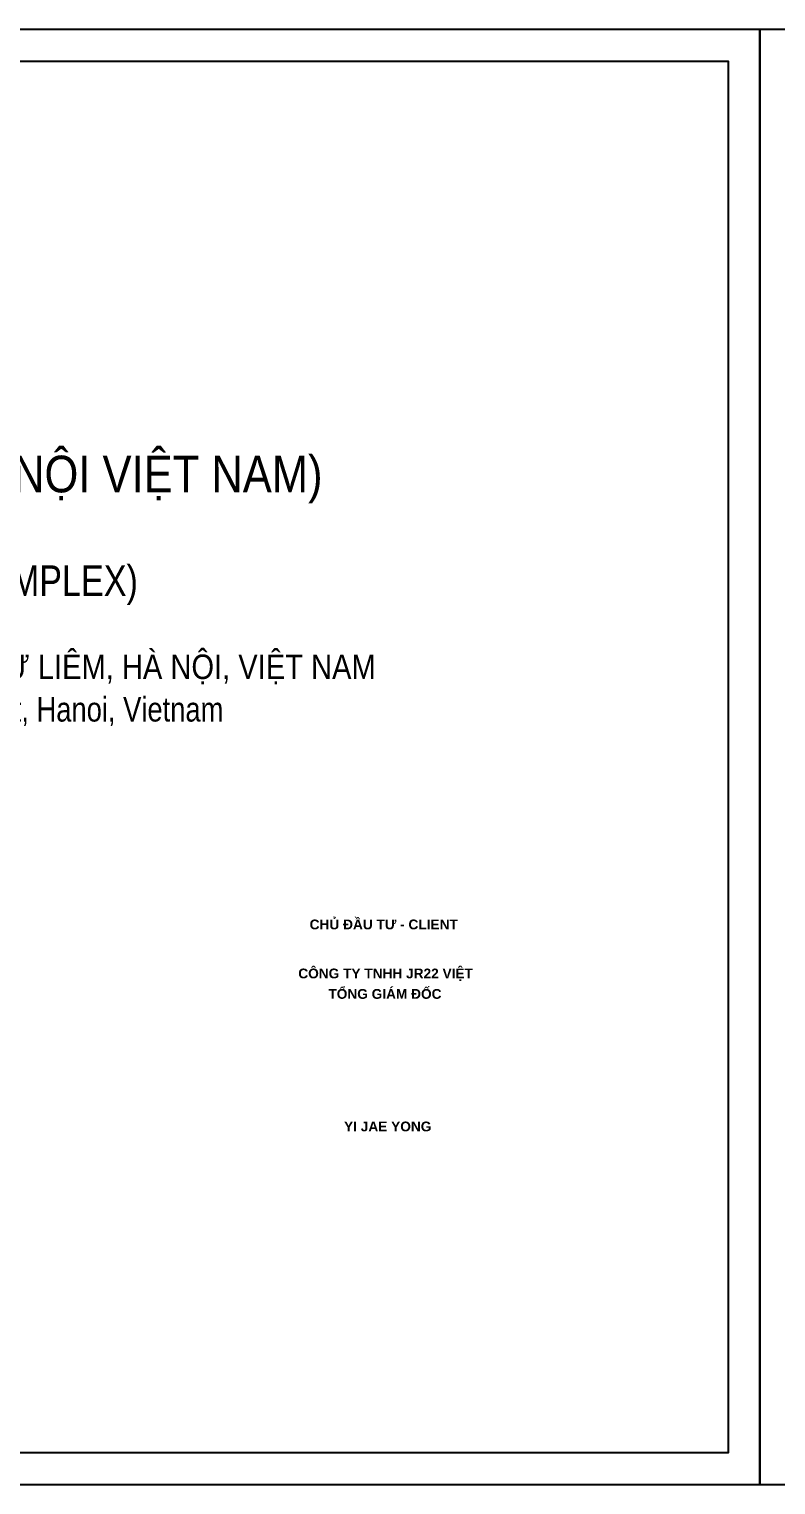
# Model space of a CAD drawing. Header units: millimetres. Extents: x 0 to 2525, y 0 to 595.
# Drawn here: x 1384 to 1690, y 0 to 595 of the extents above; entities that cross this region are included whole.
import ezdxf
from ezdxf.enums import TextEntityAlignment as Align

# ---------------------------------------------------------------- set-up
doc = ezdxf.new("R2010")
doc.units = ezdxf.units.MM
doc.header["$MEASUREMENT"] = 0
doc.layers.get('0').update_dxf_attribs({"color": 8})
doc.layers.add('TABLE1', color=9, linetype='Continuous')
doc.styles.add('arial', font='arial.ttf')
doc.styles.add('Hrtext', font='arial.ttf', dxfattribs={"width": 0.8})
doc.styles.get("Standard").update_dxf_attribs({"font": 'arialbd.ttf'})
doc.styles.add('Title', font='arial.ttf', dxfattribs={"width": 0.85})

msp = doc.modelspace()

# ---------------------------------------------------------------- linework, layer by layer
msp.add_lwpolyline([(854.68, 582.11), (1670.22, 582.11), (1670.22, 13.05), (854.68, 13.05)], close=True)
at = {"layer": 'DEFPOINTS'}
for points in [[(841.63, 595.16), (1683.27, 595.16), (1683.27, 0), (841.63, 0)], [(1683.27, 595.16), (2524.9, 595.16), (2524.9, 0), (1683.27, 0)]]:
    msp.add_lwpolyline(points, close=True, dxfattribs=at)

# ---------------------------------------------------------------- texts
at = {"layer": 'TABLE1', "style": 'Title', "oblique": 360, "width": 0.85}
msp.add_text('(KHU PHỨC HỢP B3CC1 STARLAKE HÀ NỘI VIỆT NAM)', height=14.9891, dxfattribs=at).set_placement((1504.43, 405.77), align=Align.RIGHT)
at = {"layer": 'TABLE1', "style": 'Hrtext', "width": 0.8}
msp.add_text('(VIETNAM HANOI STARLAKE B3CC1 COMPLEX)', height=12.5, dxfattribs=at).set_placement((1428.93, 363.42), align=Align.RIGHT)
at = {"layer": 'TABLE1', "style": 'Title', "oblique": 360, "width": 0.85}
msp.add_text('ĐỊA ĐIỂM: Ô ĐẤT B3-CC1, KHU ĐÔ THỊ TÂY HỒ TÂY, QUẬN BẮC TỪ LIÊM, HÀ NỘI, VIỆT NAM', height=10.0195, dxfattribs=at).set_placement((1265.28, 334.6), align=Align.MIDDLE)
at = {"layer": 'TABLE1', "style": 'arial', "width": 0.8}
msp.add_text('Location: Lot B3-CC1, Tay Ho Tay Town, Bac Tu liem District, Hanoi, Vietnam ', height=10, dxfattribs=at).set_placement((1272.29, 312.07), align=Align.CENTER)
at = {"layer": 'TABLE1'}
for s, height, p in [('CHỦ ĐẦU TƯ - CLIENT', 4.0078, (1529.45, 227.12)), ('CÔNG TY TNHH JR22 VIỆT', 4, (1530.21, 207.08)), (' YI JAE YONG', 4, (1530.3, 144.53))]:
    msp.add_text(s, height=height, dxfattribs=at).set_placement(p, align=Align.CENTER)
msp.add_text('TỔNG GIÁM ĐỐC ', height=4, dxfattribs=at).set_placement((1530.72, 200.72), align=Align.MIDDLE_CENTER)

doc.saveas('drawing.dxf')
